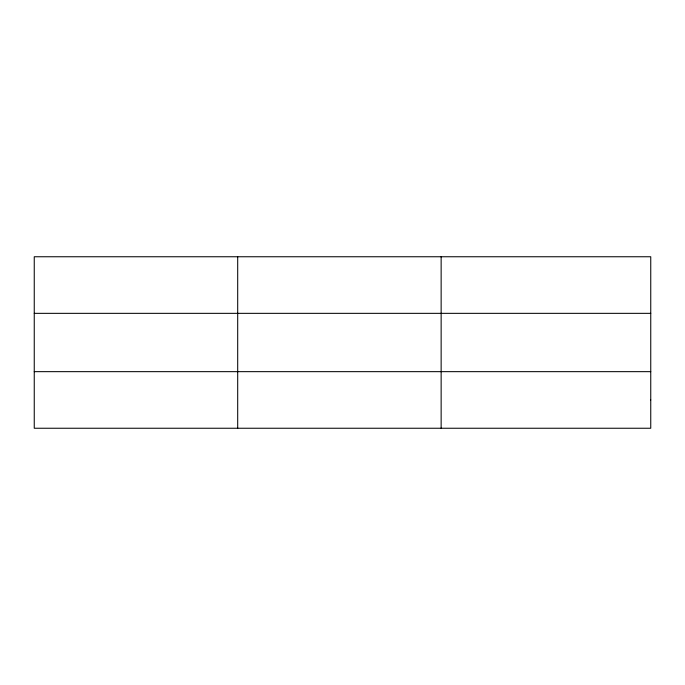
<?xml version="1.0" encoding="UTF-8"?>
<svg xmlns="http://www.w3.org/2000/svg" width="685" height="685" viewBox="0 0 685 685"><rect width="100%" height="100%" fill="white"/><g stroke="black" fill="none" stroke-linecap="round" stroke-linejoin="round"><path stroke-width="1.03" d="M237.695 428.245L237.695 256.755M441.14 428.245L441.14 256.755M34.25 313.345L650.75 313.345M34.25 371.655L650.75 371.655M650.75 399.946L650.75 428.245L34.25 428.245L34.25 256.755L650.75 256.755L650.75 399.946"/></g></svg>
